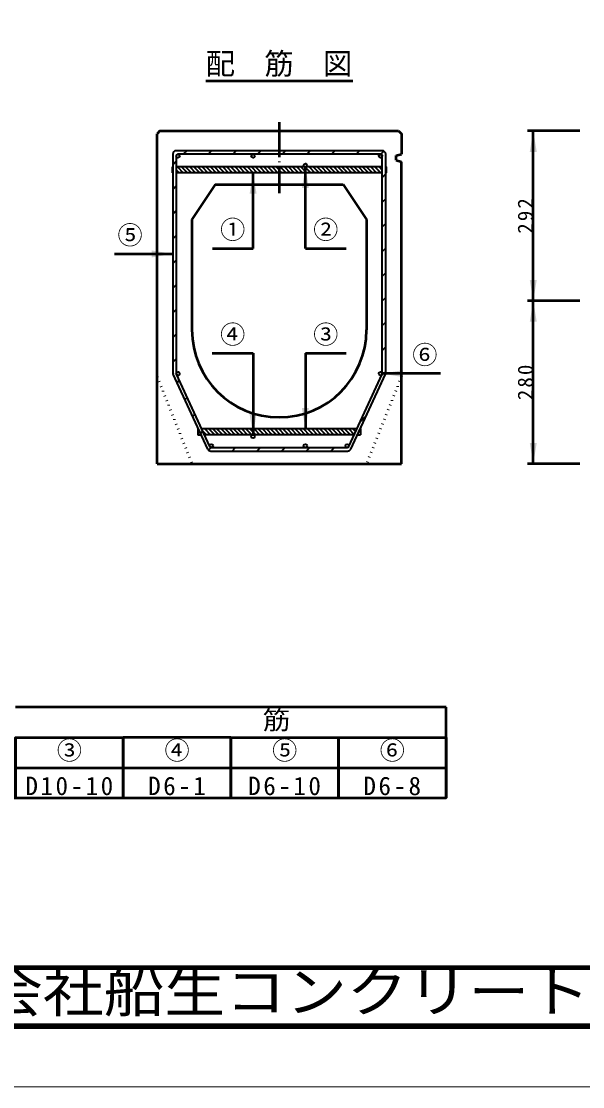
# Model space of a CAD drawing. Units: millimetres, scale not verified. Extents: x -2102 to 2102, y -1485 to 1485.
# Drawn here: x -1158 to -193, y -1485 to 345 of the extents above; entities that cross this region are included whole.
import ezdxf
from ezdxf.enums import TextEntityAlignment as Align

# ---------------------------------------------------------------- set-up
doc = ezdxf.new("R2010")
doc.units = ezdxf.units.MM
doc.header["$LTSCALE"] = 5
doc.linetypes.add('DOTTED', pattern=[1.75, 0.25, -1.5])
doc.linetypes.add('LONG_DASHED_DOTTED', pattern=[15.25, 12, -1.5, 0.25, -1.5])
doc.layers.add('0-0_V-nasSTD', color=7, linetype='Continuous', lineweight=35)
doc.layers.add('0-1_0', color=7, linetype='Continuous', lineweight=50)
doc.styles.add('ＭＳ ゴシック', font='')
doc.styles.get('ＭＳ ゴシック').set_extended_font_data('MS Gothic')

msp = doc.modelspace()

# ---------------------------------------------------------------- linework, layer by layer
at = {"layer": '0-0_V-nasSTD'}
for p, q in [((-897.39, 116.976), (-897.39, -258.172)), ((-537.39, 122.976), (-891.39, 122.976)), ((-891.39, 113.976), (-891.39, -259.9)), ((-540.39, 116.976), (-888.39, 116.976)), ((-873.219, 122.976), (-879.219, 116.976)), ((-873.219, 122.976), (-879.219, 116.976)), ((-873.219, 122.976), (-879.219, 116.976)), ((-873.219, 122.976), (-879.219, 116.976)), ((-830.792, 122.976), (-836.792, 116.976)), ((-830.792, 122.976), (-836.792, 116.976)), ((-830.792, 122.976), (-836.792, 116.976)), ((-830.792, 122.976), (-836.792, 116.976)), ((-788.366, 122.976), (-794.366, 116.976)), ((-788.366, 122.976), (-794.366, 116.976)), ((-788.366, 122.976), (-794.366, 116.976)), ((-788.366, 122.976), (-794.366, 116.976)), ((-745.94, 122.976), (-751.94, 116.976)), ((-745.94, 122.976), (-751.94, 116.976)), ((-745.94, 122.976), (-751.94, 116.976)), ((-745.94, 122.976), (-751.94, 116.976)), ((-667.087, 116.976), (-661.087, 122.976)), ((-618.66, 122.976), (-624.66, 116.976)), ((-618.66, 122.976), (-624.66, 116.976)), ((-618.66, 122.976), (-624.66, 116.976)), ((-618.66, 122.976), (-624.66, 116.976)), ((-576.234, 122.976), (-582.234, 116.976)), ((-576.234, 122.976), (-582.234, 116.976)), ((-576.234, 122.976), (-582.234, 116.976)), ((-576.234, 122.976), (-582.234, 116.976)), ((-534.532, 122.251), (-539.856, 116.928)), ((-534.532, 122.251), (-539.856, 116.928)), ((-534.532, 122.251), (-539.856, 116.928)), ((-537.39, -259.9), (-537.39, 113.976)), ((-531.39, -258.172), (-531.39, 116.976)), ((-898.39, 94.976), (-897.39, 94.976)), ((-898.39, 94.976), (-898.39, 84.976)), ((-891.39, 104.805), (-897.39, 98.805)), ((-891.39, 104.805), (-897.39, 98.805)), ((-891.39, 104.805), (-897.39, 98.805)), ((-891.39, 104.805), (-897.39, 98.805)), ((-537.39, 94.976), (-891.39, 94.976)), ((-889.351, 94.976), (-879.351, 84.976)), ((-882.28, 94.976), (-872.28, 84.976)), ((-875.209, 94.976), (-865.209, 84.976)), ((-868.138, 94.976), (-858.138, 84.976)), ((-861.067, 94.976), (-851.067, 84.976)), ((-853.996, 94.976), (-843.996, 84.976)), ((-846.925, 94.976), (-836.925, 84.976)), ((-839.854, 94.976), (-829.854, 84.976)), ((-832.782, 94.976), (-822.782, 84.976)), ((-825.711, 94.976), (-815.711, 84.976)), ((-818.64, 94.976), (-808.64, 84.976)), ((-811.569, 94.976), (-801.569, 84.976)), ((-804.498, 94.976), (-794.498, 84.976)), ((-797.427, 94.976), (-787.427, 84.976)), ((-790.356, 94.976), (-780.356, 84.976)), ((-783.285, 94.976), (-773.285, 84.976)), ((-776.214, 94.976), (-766.214, 84.976)), ((-769.143, 94.976), (-759.143, 84.976)), ((-762.072, 94.976), (-752.072, 84.976)), ((-755.001, 94.976), (-745.001, 84.976)), ((-747.93, 94.976), (-737.93, 84.976)), ((-740.859, 94.976), (-730.859, 84.976)), ((-733.788, 94.976), (-723.788, 84.976)), ((-726.716, 94.976), (-716.716, 84.976)), ((-719.645, 94.976), (-709.645, 84.976)), ((-712.574, 94.976), (-702.574, 84.976)), ((-705.503, 94.976), (-695.503, 84.976)), ((-698.432, 94.976), (-688.432, 84.976)), ((-691.361, 94.976), (-681.361, 84.976)), ((-684.29, 94.976), (-674.29, 84.976)), ((-677.219, 94.976), (-667.219, 84.976)), ((-670.148, 94.976), (-660.148, 84.976)), ((-663.077, 94.976), (-653.077, 84.976)), ((-656.006, 94.976), (-646.006, 84.976)), ((-648.935, 94.976), (-638.935, 84.976)), ((-641.864, 94.976), (-631.864, 84.976)), ((-634.793, 94.976), (-624.793, 84.976)), ((-627.721, 94.976), (-617.721, 84.976)), ((-620.65, 94.976), (-610.65, 84.976)), ((-613.579, 94.976), (-603.579, 84.976)), ((-606.508, 94.976), (-596.508, 84.976)), ((-599.437, 94.976), (-589.437, 84.976)), ((-592.366, 94.976), (-582.366, 84.976)), ((-585.295, 94.976), (-575.295, 84.976)), ((-578.224, 94.976), (-568.224, 84.976)), ((-571.153, 94.976), (-561.153, 84.976)), ((-564.082, 94.976), (-554.082, 84.976)), ((-557.011, 94.976), (-547.011, 84.976)), ((-549.94, 94.976), (-539.94, 84.976)), ((-542.869, 94.976), (-537.39, 89.497)), ((-898.39, 89.873), (-897.39, 88.873)), ((-897.39, 84.976), (-898.39, 84.976)), ((-891.39, 89.944), (-886.422, 84.976)), ((-537.39, 84.976), (-891.39, 84.976)), ((-531.39, 82.967), (-537.39, 76.967)), ((-531.39, 82.967), (-537.39, 76.967)), ((-531.39, 82.967), (-537.39, 76.967)), ((-531.39, 82.967), (-537.39, 76.967)), ((-531.39, 90.568), (-530.39, 89.568)), ((-891.39, 62.378), (-897.39, 56.378)), ((-891.39, 62.378), (-897.39, 56.378)), ((-891.39, 62.378), (-897.39, 56.378)), ((-891.39, 62.378), (-897.39, 56.378)), ((-531.39, 40.541), (-537.39, 34.541)), ((-531.39, 40.541), (-537.39, 34.541)), ((-531.39, 40.541), (-537.39, 34.541)), ((-531.39, 40.541), (-537.39, 34.541)), ((-891.39, 19.952), (-897.39, 13.952)), ((-891.39, 19.952), (-897.39, 13.952)), ((-891.39, 19.952), (-897.39, 13.952)), ((-891.39, 19.952), (-897.39, 13.952)), ((-531.39, -1.886), (-537.39, -7.886)), ((-531.39, -1.886), (-537.39, -7.886)), ((-531.39, -1.886), (-537.39, -7.886)), ((-531.39, -1.886), (-537.39, -7.886)), ((-891.39, -22.475), (-897.39, -28.475)), ((-891.39, -22.475), (-897.39, -28.475)), ((-891.39, -22.475), (-897.39, -28.475)), ((-891.39, -22.475), (-897.39, -28.475)), ((-537.39, -50.312), (-531.39, -44.312)), ((-537.39, -50.312), (-531.39, -44.312)), ((-537.39, -50.312), (-531.39, -44.312)), ((-537.39, -50.312), (-531.39, -44.312)), ((-891.39, -64.901), (-897.39, -70.901)), ((-891.39, -64.901), (-897.39, -70.901)), ((-891.39, -64.901), (-897.39, -70.901)), ((-891.39, -64.901), (-897.39, -70.901)), ((-537.39, -92.739), (-531.39, -86.739)), ((-537.39, -92.739), (-531.39, -86.739)), ((-537.39, -92.739), (-531.39, -86.739)), ((-537.39, -92.739), (-531.39, -86.739)), ((-891.39, -107.327), (-897.39, -113.327)), ((-891.39, -107.327), (-897.39, -113.327)), ((-891.39, -107.327), (-897.39, -113.327)), ((-891.39, -107.327), (-897.39, -113.327)), ((-537.39, -135.165), (-531.39, -129.165)), ((-537.39, -135.165), (-531.39, -129.165)), ((-537.39, -135.165), (-531.39, -129.165)), ((-537.39, -135.165), (-531.39, -129.165)), ((-891.39, -149.754), (-897.39, -155.754)), ((-891.39, -149.754), (-897.39, -155.754)), ((-891.39, -149.754), (-897.39, -155.754)), ((-891.39, -149.754), (-897.39, -155.754)), ((-537.39, -177.591), (-531.39, -171.591)), ((-537.39, -177.591), (-531.39, -171.591)), ((-537.39, -177.591), (-531.39, -171.591)), ((-537.39, -177.591), (-531.39, -171.591)), ((-891.39, -192.18), (-897.39, -198.18)), ((-891.39, -192.18), (-897.39, -198.18)), ((-891.39, -192.18), (-897.39, -198.18)), ((-891.39, -192.18), (-897.39, -198.18)), ((-537.39, -220.018), (-531.39, -214.018)), ((-537.39, -220.018), (-531.39, -214.018)), ((-537.39, -220.018), (-531.39, -214.018)), ((-537.39, -220.018), (-531.39, -214.018)), ((-891.39, -234.607), (-897.39, -240.607)), ((-891.39, -234.607), (-897.39, -240.607)), ((-891.39, -234.607), (-897.39, -240.607)), ((-891.39, -234.607), (-897.39, -240.607)), ((-837.367, -389.539), (-896.838, -260.686)), ((-833.826, -385.281), (-891.114, -261.157)), ((-886.188, -271.831), (-889.955, -275.598)), ((-886.188, -271.831), (-889.955, -275.598)), ((-886.188, -271.831), (-889.955, -275.598)), ((-886.188, -271.831), (-889.955, -275.598)), ((-594.954, -385.281), (-537.666, -261.157)), ((-591.413, -389.539), (-531.942, -260.686)), ((-539.006, -264.06), (-531.39, -256.444)), ((-539.006, -264.06), (-531.39, -256.444)), ((-539.006, -264.06), (-531.39, -256.444)), ((-539.006, -264.06), (-531.39, -256.444)), ((-872.79, -300.859), (-876.557, -304.627)), ((-872.79, -300.859), (-876.557, -304.627)), ((-872.79, -300.859), (-876.557, -304.627)), ((-872.79, -300.859), (-876.557, -304.627)), ((-859.392, -329.888), (-863.16, -333.655)), ((-859.392, -329.888), (-863.16, -333.655)), ((-859.392, -329.888), (-863.16, -333.655)), ((-859.392, -329.888), (-863.16, -333.655)), ((-575.371, -342.852), (-565.145, -332.626)), ((-575.371, -342.852), (-565.145, -332.626)), ((-575.371, -342.852), (-565.145, -332.626)), ((-575.371, -342.852), (-565.145, -332.626)), ((-854.297, -355.024), (-854.297, -365.024)), ((-854.297, -355.024), (-853.297, -355.024)), ((-854.297, -357.271), (-850.514, -361.054)), ((-854.297, -364.342), (-853.615, -365.024)), ((-854.297, -365.024), (-848.682, -365.024)), ((-849.762, -362.684), (-845.994, -358.917)), ((-849.762, -362.684), (-845.994, -358.917)), ((-849.762, -362.684), (-845.994, -358.917)), ((-849.762, -362.684), (-845.994, -358.917)), ((-580.989, -355.024), (-847.791, -355.024)), ((-846.349, -358.149), (-839.473, -365.024)), ((-585.605, -365.024), (-843.175, -365.024)), ((-842.402, -355.024), (-832.402, -365.024)), ((-835.331, -355.024), (-825.331, -365.024)), ((-828.26, -355.024), (-821.996, -361.288)), ((-821.996, -361.288), (-818.26, -365.024)), ((-821.189, -355.024), (-819.917, -356.295)), ((-819.917, -356.295), (-811.189, -365.024)), ((-814.118, -355.024), (-804.118, -365.024)), ((-807.047, -355.024), (-797.047, -365.024)), ((-799.975, -355.024), (-789.975, -365.024)), ((-792.904, -355.024), (-782.904, -365.024)), ((-785.833, -355.024), (-775.833, -365.024)), ((-778.762, -355.024), (-768.762, -365.024)), ((-771.691, -355.024), (-761.691, -365.024)), ((-764.62, -355.024), (-754.62, -365.024)), ((-757.549, -355.024), (-747.549, -365.024)), ((-750.478, -355.024), (-740.478, -365.024)), ((-743.407, -355.024), (-733.407, -365.024)), ((-736.336, -355.024), (-726.336, -365.024)), ((-729.265, -355.024), (-719.265, -365.024)), ((-722.194, -355.024), (-712.194, -365.024)), ((-715.123, -355.024), (-705.123, -365.024)), ((-708.052, -355.024), (-698.052, -365.024)), ((-700.981, -355.024), (-690.981, -365.024)), ((-693.909, -355.024), (-683.909, -365.024)), ((-686.838, -355.024), (-676.838, -365.024)), ((-679.767, -355.024), (-669.767, -365.024)), ((-672.696, -355.024), (-662.696, -365.024)), ((-665.625, -355.024), (-655.625, -365.024)), ((-658.554, -355.024), (-648.554, -365.024)), ((-651.483, -355.024), (-641.483, -365.024)), ((-644.412, -355.024), (-634.412, -365.024)), ((-637.341, -355.024), (-627.341, -365.024)), ((-630.27, -355.024), (-620.27, -365.024)), ((-623.199, -355.024), (-613.199, -365.024)), ((-616.128, -355.024), (-606.128, -365.024)), ((-609.057, -355.024), (-599.057, -365.024)), ((-601.986, -355.024), (-591.986, -365.024)), ((-594.914, -355.024), (-585.387, -364.552)), ((-587.843, -355.024), (-583.154, -359.714)), ((-580.098, -365.024), (-574.483, -365.024)), ((-579.386, -363.481), (-577.843, -365.024)), ((-577.153, -358.643), (-574.483, -361.314)), ((-575.483, -355.024), (-574.483, -355.024)), ((-574.483, -355.024), (-574.483, -365.024)), ((-831.629, -386.977), (-828.148, -383.497)), ((-836.038, -391.387), (-831.629, -386.978)), ((-836.038, -391.387), (-831.629, -386.978)), ((-836.038, -391.387), (-831.629, -386.978)), ((-836.038, -391.387), (-831.629, -386.978)), ((-833.826, -385.281), (-833.826, -385.281)), ((-831.92, -393.024), (-596.86, -393.024)), ((-831.102, -387.024), (-597.678, -387.024)), ((-831.102, -387.024), (-831.102, -387.024)), ((-795.249, -393.024), (-789.249, -387.024)), ((-795.249, -393.024), (-789.249, -387.024)), ((-795.249, -393.024), (-789.249, -387.024)), ((-795.249, -393.024), (-789.249, -387.024)), ((-752.823, -393.024), (-746.823, -387.024)), ((-752.823, -393.024), (-746.823, -387.024)), ((-752.823, -393.024), (-746.823, -387.024)), ((-752.823, -393.024), (-746.823, -387.024)), ((-710.396, -393.024), (-704.396, -387.024)), ((-710.396, -393.024), (-704.396, -387.024)), ((-710.396, -393.024), (-704.396, -387.024)), ((-710.396, -393.024), (-704.396, -387.024)), ((-667.97, -393.024), (-661.97, -387.024)), ((-667.97, -393.024), (-661.97, -387.024)), ((-667.97, -393.024), (-661.97, -387.024)), ((-667.97, -393.024), (-661.97, -387.024)), ((-625.544, -393.024), (-619.543, -387.024)), ((-625.544, -393.024), (-619.543, -387.024)), ((-625.544, -393.024), (-619.543, -387.024)), ((-625.544, -393.024), (-619.543, -387.024))]:
    msp.add_line(p, q, dxfattribs=at)
at = {"layer": '0-0_V-nasSTD', "lineweight": 50}
for p, q in [((-982.5, -833), (-1167.5, -833)), ((-797.5, -833), (-982.5, -833)), ((-612.5, -833), (-797.5, -833)), ((-427.5, -833), (-612.5, -833)), ((-427.5, -885), (-427.5, -833)), ((-1167.5, -885), (-982.5, -885)), ((-797.5, -885), (-612.5, -885)), ((-612.5, -937), (-612.5, -885)), ((-612.5, -885), (-427.5, -885)), ((-612.5, -989), (-612.5, -937))]:
    msp.add_line(p, q, dxfattribs=at)
at = {"layer": '0-0_V-nasSTD', "lineweight": 18}
for points in [[(-2102.5, -1485), (-2102.5, 1485), (2102.5, 1485), (2102.5, -1485)], [(-2002.5, -1385), (-2002.5, 1385), (2002.5, 1385), (2002.5, -1385)]]:
    msp.add_lwpolyline(points, close=True, dxfattribs=at)
at = {"layer": '0-0_V-nasSTD', "lineweight": 100}
msp.add_lwpolyline([(-1997.5, 1380), (-1997.5, -1380), (1997.5, -1380), (1997.5, 1380)], close=True, dxfattribs=at)
at = {"layer": '0-0_V-nasSTD'}
for points in [[(-703.513, 122.976), (-705.425, 121.064), (-709.513, 116.976)], [(-534.532, 122.251), (-539.856, 116.928), (-543.342, 113.441)], [(-531.39, 94.976), (-530.39, 94.976), (-530.39, 84.976), (-531.39, 84.976)]]:
    msp.add_lwpolyline(points, dxfattribs=at)
at = {"layer": '0-0_V-nasSTD', "lineweight": 50}
for points in [[(-1537.5, -885), (-1537.5, -937), (-1352.5, -937), (-1352.5, -885), (-1352.5, -937), (-1167.5, -937), (-1167.5, -885), (-1167.5, -937), (-982.5, -937), (-982.5, -885), (-982.5, -937)], [(-982.5, -937), (-797.5, -937), (-797.5, -885), (-982.5, -885)], [(-797.5, -937), (-797.5, -885), (-797.5, -937)], [(-797.5, -937), (-612.5, -937), (-612.5, -885)], [(-612.5, -937), (-612.5, -885), (-612.5, -937)], [(-612.5, -937), (-427.5, -937), (-427.5, -885)], [(-612.5, -989), (-427.5, -989), (-427.5, -937), (-427.5, -885), (-427.5, -937)], [(-1537.5, -937), (-1537.5, -989), (-1352.5, -989), (-1352.5, -937), (-1352.5, -989), (-1167.5, -989), (-1167.5, -937), (-1167.5, -989), (-982.5, -989), (-982.5, -937), (-982.5, -989)], [(-982.5, -989), (-797.5, -989), (-797.5, -937)], [(-797.5, -989), (-797.5, -937), (-797.5, -989)], [(-797.5, -989), (-612.5, -989), (-612.5, -937)], [(-612.5, -989), (-612.5, -937), (-612.5, -989)], [(-427.5, -989), (-427.5, -937), (-427.5, -989)]]:
    msp.add_lwpolyline(points, dxfattribs=at)
at = {"layer": '0-0_V-nasSTD'}
for centre in [(-888.39, 113.976), (-759.39, 113.976), (-540.39, 113.976), (-669.39, 97.976), (-888.336, -260.024), (-540.447, -260.024), (-759.39, -368.024), (-759.39, -368.024), (-831.102, -384.024), (-669.39, -384.024), (-597.678, -384.024)]:
    msp.add_circle(centre, 3, dxfattribs=at)
for centre, radius, start, end in [((-891.39, 116.976), 6, 90, 180), ((-888.39, 113.976), 3, 90, 180), ((-888.39, 113.976), 3, 90, 180), ((-888.39, 113.976), 3, 90, 180), ((-540.39, 113.976), 3, 0, 90), ((-540.39, 113.976), 3, 0, 90), ((-540.39, 113.976), 3, 0, 90), ((-537.39, 116.976), 6, 0, 90), ((-891.39, -258.172), 6, 180, 204.77514), ((-888.39, -259.9), 3, 180, 204.77514), ((-540.39, -259.9), 3, 335.22486, 0), ((-537.39, -258.172), 6, 335.22486, 0), ((-831.92, -387.024), 6, 204.77514, 270), ((-831.102, -384.024), 3, 204.77514, 270), ((-831.102, -384.024), 3, 204.77514, 246.91867), ((-831.102, -384.024), 3, 204.76951, 246.91107), ((-831.102, -384.024), 3, 246.91107, 269.99301), ((-831.102, -384.024), 3, 246.91867, 270), ((-597.678, -384.024), 3, 270, 335.22486), ((-596.86, -387.024), 6, 270, 335.22486)]:
    msp.add_arc(centre, radius, start, end, dxfattribs=at)
for points in [[(-283.739, 120.976), (-277.739, 156.976), (-271.739, 120.976)], [(-675.39, 58.976), (-669.39, 94.976), (-663.39, 58.976)], [(-765.325, 48.976), (-759.325, 84.976), (-753.325, 48.976)], [(-933.39, -60.338), (-933.39, -48.338), (-897.39, -54.338)], [(-283.739, -99.024), (-277.739, -135.024), (-271.739, -99.024)], [(-283.739, -171.024), (-277.739, -135.024), (-271.739, -171.024)], [(-537.447, -260.024), (-501.447, -266.024), (-501.447, -254.024)], [(-765.39, -329.024), (-759.39, -365.024), (-753.39, -329.024)], [(-675.39, -319.024), (-669.39, -355.024), (-663.39, -319.024)], [(-283.739, -379.024), (-277.739, -415.024), (-271.739, -379.024)]]:
    msp.add_solid(points, dxfattribs=at)
at = {"layer": '0-1_0'}
for p, q in [((-840.793, 242.976), (-587.987, 242.976)), ((-919.39, 156.976), (-924.39, 151.976)), ((-924.39, -415.024), (-924.39, 151.976)), ((-919.39, 156.976), (-509.39, 156.976)), ((-197.739, 156.976), (-287.739, 156.976)), ((-513.39, 114.976), (-504.39, 116.991)), ((-513.39, 106.976), (-513.39, 114.976)), ((-669.39, -45.024), (-669.39, 94.976)), ((-513.39, 106.976), (-504.39, 103.618)), ((-504.39, -415.024), (-504.39, 103.618)), ((-759.325, -45.024), (-759.325, 84.976)), ((-824.39, 64.976), (-864.39, 4.976)), ((-824.39, 64.976), (-604.39, 64.976)), ((-604.39, 64.976), (-564.39, 4.976)), ((-864.39, 4.976), (-864.39, -185.024)), ((-564.39, 4.976), (-564.39, -185.024)), ((-997.39, -54.338), (-897.39, -54.338)), ((-829.325, -45.024), (-759.325, -45.024)), ((-669.39, -45.024), (-599.39, -45.024)), ((-197.739, -135.024), (-287.739, -135.024)), ((-829.39, -225.024), (-759.39, -225.024)), ((-759.39, -225.024), (-759.39, -365.024)), ((-669.39, -225.024), (-669.39, -355.024)), ((-669.39, -225.024), (-599.39, -225.024)), ((-437.447, -260.024), (-537.447, -260.024)), ((-924.39, -415.024), (-504.39, -415.024)), ((-197.739, -415.024), (-287.739, -415.024))]:
    msp.add_line(p, q, dxfattribs=at)
at = {"layer": '0-1_0', "linetype": 'LONG_DASHED_DOTTED'}
msp.add_line((-714.39, 171.976), (-714.39, 49.976), dxfattribs=at)
at = {"layer": '0-1_0', "linetype": 'DOTTED'}
for p, q in [((-924.39, -265.024), (-864.39, -415.024)), ((-504.39, -265.024), (-564.39, -415.024))]:
    msp.add_line(p, q, dxfattribs=at)
at = {"layer": '0-1_0', "lineweight": 100}
msp.add_line((-1997.5, -1280), (1997.5, -1280), dxfattribs=at)
at = {"layer": '0-1_0'}
for points in [[(-509.39, 156.976), (-504.39, 151.976), (-504.39, 116.991)], [(-277.739, -415.024), (-277.739, -135.024), (-277.739, 156.976)]]:
    msp.add_lwpolyline(points, dxfattribs=at)
for start, end in [(180, 270), (270, 0)]:
    msp.add_arc((-714.39, -185.024), 150, start, end, dxfattribs=at)

# ---------------------------------------------------------------- texts
at = {"layer": '0-0_V-nasSTD', "style": 'ＭＳ ゴシック'}
for s, height, p in [('配\u3000筋\u3000図', 36.95, (-840.793, 242.976)), ('①', 31.67, (-815.925, -38.024)), ('②', 31.67, (-655.99, -38.024)), ('⑤', 31.67, (-992.39, -47.338)), ('④', 31.67, (-815.99, -218.024)), ('③', 31.67, (-655.99, -218.024)), ('⑥', 31.67, (-485.647, -253.024)), ('③', 31.67, (-1096.6, -932.6)), ('④', 31.67, (-911.6, -932.6)), ('⑤', 31.67, (-726.6, -932.6)), ('⑥', 31.67, (-541.6, -932.6))]:
    msp.add_text(s, height=height, dxfattribs=at).set_placement(p, align=Align.BOTTOM_LEFT)
at = {"layer": '0-0_V-nasSTD', "style": 'ＭＳ ゴシック', "width": 1.1}
for s, height, p in [('配\u3000\u3000\u3000\u3000\u3000\u3000\u3000\u3000\u3000\u3000筋', 31.67, (-1265.46, -880.6)), ('株式会社船生コンクリート工業', 69.65, (-1434.221, -1377.45))]:
    msp.add_text(s, height=height, dxfattribs=at).set_placement(p, align=Align.BOTTOM_LEFT)
at = {"layer": '0-0_V-nasSTD', "char_height": 26.39, "attachment_point": 7, "rotation": 90, "style": 'ＭＳ ゴシック'}
for s, insert in [('\\T1.2;292', (-277.739, -19.624)), ('\\T1.2;280', (-277.739, -305.624))]:
    msp.add_mtext(s, dxfattribs=dict(at, insert=insert))
at = {"layer": '0-0_V-nasSTD', "char_height": 31.67, "attachment_point": 7, "style": 'ＭＳ ゴシック'}
for s, insert in [('\\T1.2;D10-10', (-1150.6, -984.6)), ('\\T1.2;D6-1', (-939.68, -984.6)), ('\\T1.2;D6-10', (-767.64, -984.6)), ('\\T1.2;D6-8', (-569.68, -984.6))]:
    msp.add_mtext(s, dxfattribs=dict(at, insert=insert))

doc.saveas('drawing.dxf')
